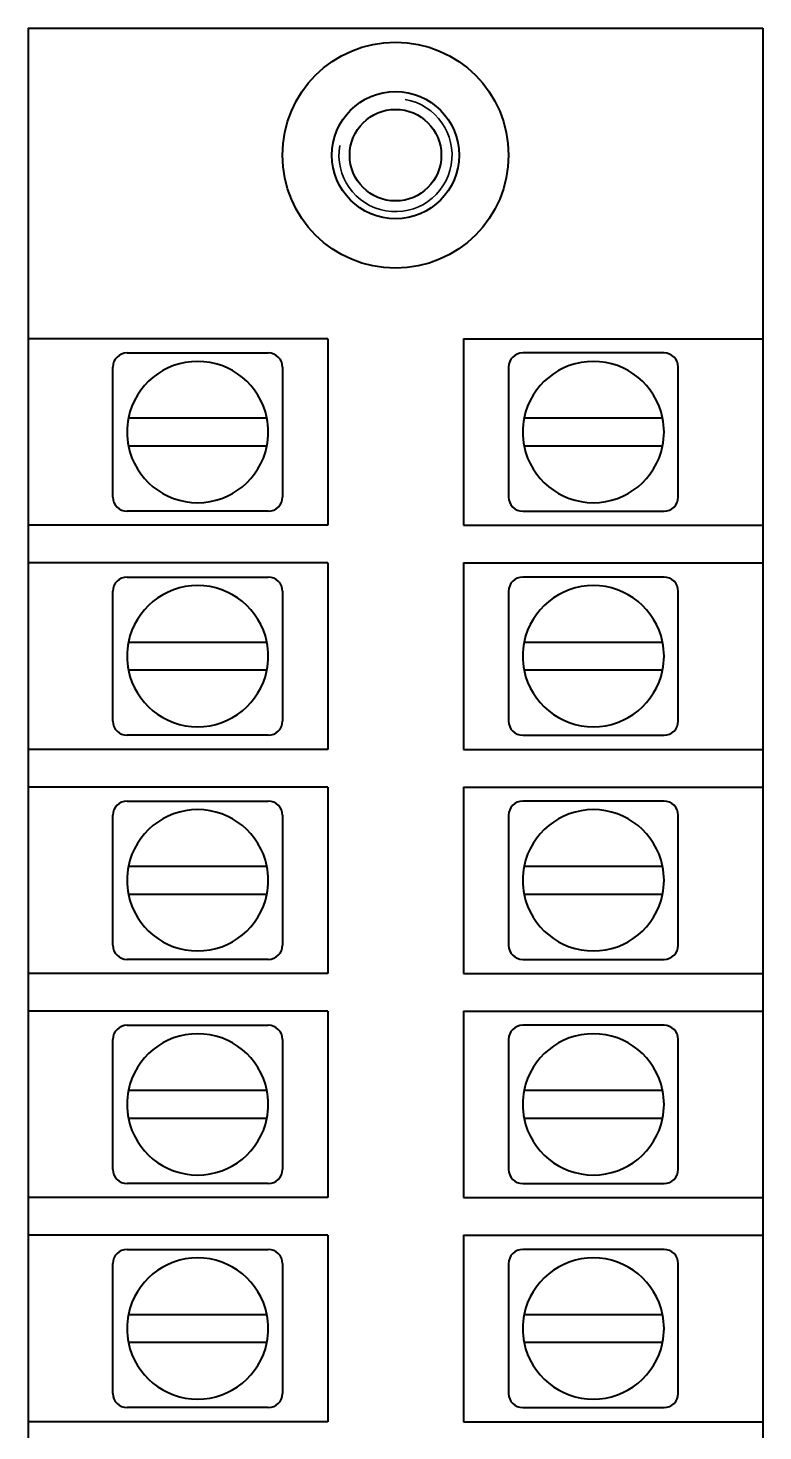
# Model space of a CAD drawing. Header units: millimetres. Extents: x 0 to 4205, y 0 to 2970.
# Drawn here: x 1985.85 to 2011.85, y 2474.23 to 2523.89 of the extents above; entities that cross this region are included whole.
import ezdxf

# ---------------------------------------------------------------- set-up
doc = ezdxf.new("R2010")
doc.units = ezdxf.units.MM
doc.header["$LTSCALE"] = 5
doc.layers.add('가시적인 것(ISO)', color=3, linetype='Continuous', lineweight=40)
doc.layers.add('가시적인 좁은 것(ISO)', color=3, linetype='Continuous', lineweight=35)

msp = doc.modelspace()

# ---------------------------------------------------------------- linework, layer by layer
at = {"layer": '가시적인 것(ISO)'}
for p, q in [((1985.848, 2523.891), (1985.848, 2512.891)), ((1985.848, 2523.891), (2011.848, 2523.891)), ((2011.848, 2523.891), (2011.848, 2512.891)), ((1985.848, 2512.891), (1985.848, 2506.291)), ((1996.448, 2512.891), (1985.848, 2512.891)), ((1996.448, 2512.891), (1996.448, 2506.291)), ((2001.248, 2512.891), (2001.248, 2506.291)), ((2001.248, 2512.891), (2011.848, 2512.891)), ((2011.848, 2512.891), (2011.848, 2506.291)), ((1989.348, 2512.39), (1994.348, 2512.39)), ((2008.348, 2512.39), (2003.348, 2512.39)), ((1988.848, 2507.29), (1988.848, 2511.89)), ((1994.848, 2511.89), (1994.848, 2507.29)), ((2002.848, 2511.89), (2002.848, 2507.29)), ((2008.848, 2507.29), (2008.848, 2511.89)), ((1990.982, 2510.09), (1992.714, 2510.09)), ((2004.982, 2510.09), (2006.714, 2510.09)), ((1992.714, 2509.09), (1990.982, 2509.09)), ((2006.714, 2509.09), (2004.982, 2509.09)), ((1994.348, 2506.79), (1989.348, 2506.79)), ((2003.348, 2506.79), (2008.348, 2506.79)), ((1996.448, 2506.291), (1985.848, 2506.291)), ((1985.848, 2506.291), (1985.848, 2504.957)), ((2001.248, 2506.291), (2011.848, 2506.291)), ((2011.848, 2506.291), (2011.848, 2504.957)), ((1985.848, 2504.957), (1985.848, 2498.357)), ((1996.448, 2504.957), (1985.848, 2504.957)), ((1996.448, 2504.957), (1996.448, 2498.357)), ((2001.248, 2504.957), (2001.248, 2498.357)), ((2001.248, 2504.957), (2011.848, 2504.957)), ((2011.848, 2504.957), (2011.848, 2498.357)), ((1989.348, 2504.457), (1994.348, 2504.457)), ((2008.348, 2504.457), (2003.348, 2504.457)), ((1988.848, 2499.357), (1988.848, 2503.957)), ((1994.848, 2503.957), (1994.848, 2499.357)), ((2002.848, 2503.957), (2002.848, 2499.357)), ((2008.848, 2499.357), (2008.848, 2503.957)), ((1990.982, 2502.157), (1992.714, 2502.157)), ((2004.982, 2502.157), (2006.714, 2502.157)), ((1992.714, 2501.157), (1990.982, 2501.157)), ((2006.714, 2501.157), (2004.982, 2501.157)), ((1994.348, 2498.857), (1989.348, 2498.857)), ((2003.348, 2498.857), (2008.348, 2498.857)), ((1996.448, 2498.357), (1985.848, 2498.357)), ((1985.848, 2498.357), (1985.848, 2497.024)), ((2001.248, 2498.357), (2011.848, 2498.357)), ((2011.848, 2498.357), (2011.848, 2497.024)), ((1985.848, 2497.024), (1985.848, 2490.424)), ((1996.448, 2497.024), (1985.848, 2497.024)), ((1996.448, 2497.024), (1996.448, 2490.424)), ((2001.248, 2497.024), (2001.248, 2490.424)), ((2001.248, 2497.024), (2011.848, 2497.024)), ((2011.848, 2497.024), (2011.848, 2490.424)), ((1989.348, 2496.524), (1994.348, 2496.524)), ((2008.348, 2496.524), (2003.348, 2496.524)), ((1988.848, 2491.424), (1988.848, 2496.024)), ((1994.848, 2496.024), (1994.848, 2491.424)), ((2002.848, 2496.024), (2002.848, 2491.424)), ((2008.848, 2491.424), (2008.848, 2496.024)), ((1990.982, 2494.224), (1992.714, 2494.224)), ((2004.982, 2494.224), (2006.714, 2494.224)), ((1992.714, 2493.224), (1990.982, 2493.224)), ((2006.714, 2493.224), (2004.982, 2493.224)), ((1994.348, 2490.924), (1989.348, 2490.924)), ((2003.348, 2490.924), (2008.348, 2490.924)), ((1996.448, 2490.424), (1985.848, 2490.424)), ((1985.848, 2490.424), (1985.848, 2489.091)), ((2001.248, 2490.424), (2011.848, 2490.424)), ((2011.848, 2490.424), (2011.848, 2489.091)), ((1985.848, 2489.091), (1985.848, 2482.491)), ((1996.448, 2489.091), (1985.848, 2489.091)), ((1996.448, 2489.091), (1996.448, 2482.491)), ((2001.248, 2489.091), (2001.248, 2482.491)), ((2001.248, 2489.091), (2011.848, 2489.091)), ((2011.848, 2489.091), (2011.848, 2482.491)), ((1989.348, 2488.59), (1994.348, 2488.59)), ((2008.348, 2488.59), (2003.348, 2488.59)), ((1988.848, 2483.49), (1988.848, 2488.09)), ((1994.848, 2488.09), (1994.848, 2483.49)), ((2002.848, 2488.09), (2002.848, 2483.49)), ((2008.848, 2483.49), (2008.848, 2488.09)), ((1990.982, 2486.29), (1992.714, 2486.29)), ((2004.982, 2486.29), (2006.714, 2486.29)), ((1992.714, 2485.29), (1990.982, 2485.29)), ((2006.714, 2485.29), (2004.982, 2485.29)), ((1994.348, 2482.99), (1989.348, 2482.99)), ((2003.348, 2482.99), (2008.348, 2482.99)), ((1996.448, 2482.491), (1985.848, 2482.491)), ((1985.848, 2482.491), (1985.848, 2481.157)), ((2001.248, 2482.491), (2011.848, 2482.491)), ((2011.848, 2482.491), (2011.848, 2481.157)), ((1985.848, 2481.157), (1985.848, 2474.557)), ((1996.448, 2481.157), (1985.848, 2481.157)), ((1996.448, 2481.157), (1996.448, 2474.557)), ((2001.248, 2481.157), (2001.248, 2474.557)), ((2001.248, 2481.157), (2011.848, 2481.157)), ((2011.848, 2481.157), (2011.848, 2474.557)), ((1989.348, 2480.657), (1994.348, 2480.657)), ((2008.348, 2480.657), (2003.348, 2480.657)), ((1988.848, 2475.557), (1988.848, 2480.157)), ((1994.848, 2480.157), (1994.848, 2475.557)), ((2002.848, 2480.157), (2002.848, 2475.557)), ((2008.848, 2475.557), (2008.848, 2480.157)), ((1990.982, 2478.357), (1992.714, 2478.357)), ((2004.982, 2478.357), (2006.714, 2478.357)), ((1992.714, 2477.357), (1990.982, 2477.357)), ((2006.714, 2477.357), (2004.982, 2477.357)), ((1994.348, 2475.057), (1989.348, 2475.057)), ((2003.348, 2475.057), (2008.348, 2475.057)), ((1996.448, 2474.557), (1985.848, 2474.557)), ((1985.848, 2474.557), (1985.848, 2473.224)), ((2001.248, 2474.557), (2011.848, 2474.557)), ((2011.848, 2474.557), (2011.848, 2473.224))]:
    msp.add_line(p, q, dxfattribs=at)
for radius in [4, 2.25, 1.621]:
    msp.add_circle((1998.848, 2519.391), radius, dxfattribs=at)
for centre, radius, start, end in [((1989.348, 2511.89), 0.5, 90, 180), ((1994.348, 2511.89), 0.5, 0, 90), ((2003.348, 2511.89), 0.5, 90, 180), ((2008.348, 2511.89), 0.5, 0, 90), ((1991.848, 2509.59), 2.5, 11.537, 168.463), ((2005.848, 2509.59), 2.5, 11.537, 168.463), ((1991.848, 2509.59), 2.5, 168.463, 191.537), ((1991.848, 2509.59), 2.5, 348.463, 11.537), ((2005.848, 2509.59), 2.5, 168.463, 191.537), ((2005.848, 2509.59), 2.5, 348.463, 11.537), ((1991.848, 2509.59), 2.5, 191.537, 348.463), ((2005.848, 2509.59), 2.5, 191.537, 348.463), ((1989.348, 2507.29), 0.5, 180, 270), ((1994.348, 2507.29), 0.5, 270, 0), ((2003.348, 2507.29), 0.5, 180, 270), ((2008.348, 2507.29), 0.5, 270, 0), ((1989.348, 2503.957), 0.5, 90, 180), ((1994.348, 2503.957), 0.5, 0, 90), ((2003.348, 2503.957), 0.5, 90, 180), ((2008.348, 2503.957), 0.5, 0, 90), ((1991.848, 2501.657), 2.5, 11.537, 168.463), ((2005.848, 2501.657), 2.5, 11.537, 168.463), ((1991.848, 2501.657), 2.5, 168.463, 191.537), ((1991.848, 2501.657), 2.5, 348.463, 11.537), ((2005.848, 2501.657), 2.5, 168.463, 191.537), ((2005.848, 2501.657), 2.5, 348.463, 11.537), ((1991.848, 2501.657), 2.5, 191.537, 348.463), ((2005.848, 2501.657), 2.5, 191.537, 348.463), ((1989.348, 2499.357), 0.5, 180, 270), ((1994.348, 2499.357), 0.5, 270, 0), ((2003.348, 2499.357), 0.5, 180, 270), ((2008.348, 2499.357), 0.5, 270, 0), ((1989.348, 2496.024), 0.5, 90, 180), ((1994.348, 2496.024), 0.5, 0, 90), ((2003.348, 2496.024), 0.5, 90, 180), ((2008.348, 2496.024), 0.5, 0, 90), ((1991.848, 2493.724), 2.5, 11.537, 168.463), ((2005.848, 2493.724), 2.5, 11.537, 168.463), ((1991.848, 2493.724), 2.5, 168.463, 191.537), ((1991.848, 2493.724), 2.5, 348.463, 11.537), ((2005.848, 2493.724), 2.5, 168.463, 191.537), ((2005.848, 2493.724), 2.5, 348.463, 11.537), ((1991.848, 2493.724), 2.5, 191.537, 348.463), ((2005.848, 2493.724), 2.5, 191.537, 348.463), ((1989.348, 2491.424), 0.5, 180, 270), ((1994.348, 2491.424), 0.5, 270, 0), ((2003.348, 2491.424), 0.5, 180, 270), ((2008.348, 2491.424), 0.5, 270, 0), ((1989.348, 2488.09), 0.5, 90, 180), ((1994.348, 2488.09), 0.5, 0, 90), ((2003.348, 2488.09), 0.5, 90, 180), ((2008.348, 2488.09), 0.5, 0, 90), ((1991.848, 2485.79), 2.5, 11.537, 168.463), ((2005.848, 2485.79), 2.5, 11.537, 168.463), ((1991.848, 2485.79), 2.5, 168.463, 191.537), ((1991.848, 2485.79), 2.5, 348.463, 11.537), ((2005.848, 2485.79), 2.5, 168.463, 191.537), ((2005.848, 2485.79), 2.5, 348.463, 11.537), ((1991.848, 2485.79), 2.5, 191.537, 348.463), ((2005.848, 2485.79), 2.5, 191.537, 348.463), ((1989.348, 2483.49), 0.5, 180, 270), ((1994.348, 2483.49), 0.5, 270, 0), ((2003.348, 2483.49), 0.5, 180, 270), ((2008.348, 2483.49), 0.5, 270, 0), ((1989.348, 2480.157), 0.5, 90, 180), ((1994.348, 2480.157), 0.5, 0, 90), ((2003.348, 2480.157), 0.5, 90, 180), ((2008.348, 2480.157), 0.5, 0, 90), ((1991.848, 2477.857), 2.5, 11.537, 168.463), ((2005.848, 2477.857), 2.5, 11.537, 168.463), ((1991.848, 2477.857), 2.5, 168.463, 191.537), ((1991.848, 2477.857), 2.5, 348.463, 11.537), ((2005.848, 2477.857), 2.5, 168.463, 191.537), ((2005.848, 2477.857), 2.5, 348.463, 11.537), ((1991.848, 2477.857), 2.5, 191.537, 348.463), ((2005.848, 2477.857), 2.5, 191.537, 348.463), ((1989.348, 2475.557), 0.5, 180, 270), ((1994.348, 2475.557), 0.5, 270, 0), ((2003.348, 2475.557), 0.5, 180, 270), ((2008.348, 2475.557), 0.5, 270, 0)]:
    msp.add_arc(centre, radius, start, end, dxfattribs=at)
for points, knots in [([(1989.398, 2510.09), (1989.415, 2510.09), (1989.441, 2510.09), (1989.582, 2510.09), (1989.706, 2510.09), (1989.971, 2510.09), (1990.161, 2510.09), (1990.529, 2510.09), (1990.774, 2510.09), (1990.982, 2510.09)], [-0.3109485, -0.3109485, -0.3109485, -0.3109485, -0.2561837, -0.2561837, -0.2008639, -0.2008639, -0.1440987, -0.1440987, -0.0818285, -0.0818285, -0.0818285, -0.0818285]), ([(1992.714, 2510.09), (1992.921, 2510.09), (1993.166, 2510.09), (1993.534, 2510.09), (1993.724, 2510.09), (1993.989, 2510.09), (1994.113, 2510.09), (1994.254, 2510.09), (1994.28, 2510.09), (1994.297, 2510.09)], [0.0818285, 0.0818285, 0.0818285, 0.0818285, 0.1440987, 0.1440987, 0.2008639, 0.2008639, 0.2561837, 0.2561837, 0.3109485, 0.3109485, 0.3109485, 0.3109485]), ([(2003.398, 2510.09), (2003.415, 2510.09), (2003.441, 2510.09), (2003.582, 2510.09), (2003.706, 2510.09), (2003.971, 2510.09), (2004.161, 2510.09), (2004.529, 2510.09), (2004.774, 2510.09), (2004.982, 2510.09)], [0.3109485, 0.3109485, 0.3109485, 0.3109485, 0.3657134, 0.3657134, 0.4210332, 0.4210332, 0.4777984, 0.4777984, 0.5400686, 0.5400686, 0.5400686, 0.5400686]), ([(2006.714, 2510.09), (2006.921, 2510.09), (2007.166, 2510.09), (2007.534, 2510.09), (2007.724, 2510.09), (2007.989, 2510.09), (2008.113, 2510.09), (2008.254, 2510.09), (2008.28, 2510.09), (2008.297, 2510.09)], [0.7037255, 0.7037255, 0.7037255, 0.7037255, 0.7659958, 0.7659958, 0.8227609, 0.8227609, 0.8780807, 0.8780807, 0.9328456, 0.9328456, 0.9328456, 0.9328456]), ([(1990.982, 2509.09), (1990.774, 2509.09), (1990.529, 2509.09), (1990.161, 2509.09), (1989.971, 2509.09), (1989.706, 2509.09), (1989.582, 2509.09), (1989.441, 2509.09), (1989.415, 2509.09), (1989.398, 2509.09)], [0.0818285, 0.0818285, 0.0818285, 0.0818285, 0.1440987, 0.1440987, 0.2008639, 0.2008639, 0.2561837, 0.2561837, 0.3109485, 0.3109485, 0.3109485, 0.3109485]), ([(1994.297, 2509.09), (1994.28, 2509.09), (1994.254, 2509.09), (1994.113, 2509.09), (1993.989, 2509.09), (1993.724, 2509.09), (1993.534, 2509.09), (1993.166, 2509.09), (1992.921, 2509.09), (1992.714, 2509.09)], [-0.3109485, -0.3109485, -0.3109485, -0.3109485, -0.2561837, -0.2561837, -0.2008639, -0.2008639, -0.1440987, -0.1440987, -0.0818285, -0.0818285, -0.0818285, -0.0818285]), ([(2004.982, 2509.09), (2004.774, 2509.09), (2004.529, 2509.09), (2004.161, 2509.09), (2003.971, 2509.09), (2003.706, 2509.09), (2003.582, 2509.09), (2003.441, 2509.09), (2003.415, 2509.09), (2003.398, 2509.09)], [0.7037255, 0.7037255, 0.7037255, 0.7037255, 0.7659958, 0.7659958, 0.8227609, 0.8227609, 0.8780807, 0.8780807, 0.9328456, 0.9328456, 0.9328456, 0.9328456]), ([(2008.297, 2509.09), (2008.28, 2509.09), (2008.254, 2509.09), (2008.113, 2509.09), (2007.989, 2509.09), (2007.724, 2509.09), (2007.534, 2509.09), (2007.166, 2509.09), (2006.921, 2509.09), (2006.714, 2509.09)], [0.3109485, 0.3109485, 0.3109485, 0.3109485, 0.3657134, 0.3657134, 0.4210332, 0.4210332, 0.4777984, 0.4777984, 0.5400686, 0.5400686, 0.5400686, 0.5400686]), ([(1989.398, 2502.157), (1989.415, 2502.157), (1989.441, 2502.157), (1989.582, 2502.157), (1989.706, 2502.157), (1989.971, 2502.157), (1990.161, 2502.157), (1990.529, 2502.157), (1990.774, 2502.157), (1990.982, 2502.157)], [-0.3109485, -0.3109485, -0.3109485, -0.3109485, -0.2561837, -0.2561837, -0.2008639, -0.2008639, -0.1440987, -0.1440987, -0.0818285, -0.0818285, -0.0818285, -0.0818285]), ([(1992.714, 2502.157), (1992.921, 2502.157), (1993.166, 2502.157), (1993.534, 2502.157), (1993.724, 2502.157), (1993.989, 2502.157), (1994.113, 2502.157), (1994.254, 2502.157), (1994.28, 2502.157), (1994.297, 2502.157)], [0.0818285, 0.0818285, 0.0818285, 0.0818285, 0.1440987, 0.1440987, 0.2008639, 0.2008639, 0.2561837, 0.2561837, 0.3109485, 0.3109485, 0.3109485, 0.3109485]), ([(2003.398, 2502.157), (2003.415, 2502.157), (2003.441, 2502.157), (2003.582, 2502.157), (2003.706, 2502.157), (2003.971, 2502.157), (2004.161, 2502.157), (2004.529, 2502.157), (2004.774, 2502.157), (2004.982, 2502.157)], [0.3109485, 0.3109485, 0.3109485, 0.3109485, 0.3657134, 0.3657134, 0.4210332, 0.4210332, 0.4777984, 0.4777984, 0.5400686, 0.5400686, 0.5400686, 0.5400686]), ([(2006.714, 2502.157), (2006.921, 2502.157), (2007.166, 2502.157), (2007.534, 2502.157), (2007.724, 2502.157), (2007.989, 2502.157), (2008.113, 2502.157), (2008.254, 2502.157), (2008.28, 2502.157), (2008.297, 2502.157)], [0.7037255, 0.7037255, 0.7037255, 0.7037255, 0.7659958, 0.7659958, 0.8227609, 0.8227609, 0.8780807, 0.8780807, 0.9328456, 0.9328456, 0.9328456, 0.9328456]), ([(1990.982, 2501.157), (1990.774, 2501.157), (1990.529, 2501.157), (1990.161, 2501.157), (1989.971, 2501.157), (1989.706, 2501.157), (1989.582, 2501.157), (1989.441, 2501.157), (1989.415, 2501.157), (1989.398, 2501.157)], [0.0818285, 0.0818285, 0.0818285, 0.0818285, 0.1440987, 0.1440987, 0.2008639, 0.2008639, 0.2561837, 0.2561837, 0.3109485, 0.3109485, 0.3109485, 0.3109485]), ([(1994.297, 2501.157), (1994.28, 2501.157), (1994.254, 2501.157), (1994.113, 2501.157), (1993.989, 2501.157), (1993.724, 2501.157), (1993.534, 2501.157), (1993.166, 2501.157), (1992.921, 2501.157), (1992.714, 2501.157)], [-0.3109485, -0.3109485, -0.3109485, -0.3109485, -0.2561837, -0.2561837, -0.2008639, -0.2008639, -0.1440987, -0.1440987, -0.0818285, -0.0818285, -0.0818285, -0.0818285]), ([(2004.982, 2501.157), (2004.774, 2501.157), (2004.529, 2501.157), (2004.161, 2501.157), (2003.971, 2501.157), (2003.706, 2501.157), (2003.582, 2501.157), (2003.441, 2501.157), (2003.415, 2501.157), (2003.398, 2501.157)], [0.7037255, 0.7037255, 0.7037255, 0.7037255, 0.7659958, 0.7659958, 0.8227609, 0.8227609, 0.8780807, 0.8780807, 0.9328456, 0.9328456, 0.9328456, 0.9328456]), ([(2008.297, 2501.157), (2008.28, 2501.157), (2008.254, 2501.157), (2008.113, 2501.157), (2007.989, 2501.157), (2007.724, 2501.157), (2007.534, 2501.157), (2007.166, 2501.157), (2006.921, 2501.157), (2006.714, 2501.157)], [0.3109485, 0.3109485, 0.3109485, 0.3109485, 0.3657134, 0.3657134, 0.4210332, 0.4210332, 0.4777984, 0.4777984, 0.5400686, 0.5400686, 0.5400686, 0.5400686]), ([(1989.398, 2494.224), (1989.415, 2494.224), (1989.441, 2494.224), (1989.582, 2494.224), (1989.706, 2494.224), (1989.971, 2494.224), (1990.161, 2494.224), (1990.529, 2494.224), (1990.774, 2494.224), (1990.982, 2494.224)], [-0.3109485, -0.3109485, -0.3109485, -0.3109485, -0.2561837, -0.2561837, -0.2008639, -0.2008639, -0.1440987, -0.1440987, -0.0818285, -0.0818285, -0.0818285, -0.0818285]), ([(1992.714, 2494.224), (1992.921, 2494.224), (1993.166, 2494.224), (1993.534, 2494.224), (1993.724, 2494.224), (1993.989, 2494.224), (1994.113, 2494.224), (1994.254, 2494.224), (1994.28, 2494.224), (1994.297, 2494.224)], [0.0818285, 0.0818285, 0.0818285, 0.0818285, 0.1440987, 0.1440987, 0.2008639, 0.2008639, 0.2561837, 0.2561837, 0.3109485, 0.3109485, 0.3109485, 0.3109485]), ([(2003.398, 2494.224), (2003.415, 2494.224), (2003.441, 2494.224), (2003.582, 2494.224), (2003.706, 2494.224), (2003.971, 2494.224), (2004.161, 2494.224), (2004.529, 2494.224), (2004.774, 2494.224), (2004.982, 2494.224)], [0.3109485, 0.3109485, 0.3109485, 0.3109485, 0.3657134, 0.3657134, 0.4210332, 0.4210332, 0.4777984, 0.4777984, 0.5400686, 0.5400686, 0.5400686, 0.5400686]), ([(2006.714, 2494.224), (2006.921, 2494.224), (2007.166, 2494.224), (2007.534, 2494.224), (2007.724, 2494.224), (2007.989, 2494.224), (2008.113, 2494.224), (2008.254, 2494.224), (2008.28, 2494.224), (2008.297, 2494.224)], [0.7037255, 0.7037255, 0.7037255, 0.7037255, 0.7659958, 0.7659958, 0.8227609, 0.8227609, 0.8780807, 0.8780807, 0.9328456, 0.9328456, 0.9328456, 0.9328456]), ([(1990.982, 2493.224), (1990.774, 2493.224), (1990.529, 2493.224), (1990.161, 2493.224), (1989.971, 2493.224), (1989.706, 2493.224), (1989.582, 2493.224), (1989.441, 2493.224), (1989.415, 2493.224), (1989.398, 2493.224)], [0.0818285, 0.0818285, 0.0818285, 0.0818285, 0.1440987, 0.1440987, 0.2008639, 0.2008639, 0.2561837, 0.2561837, 0.3109485, 0.3109485, 0.3109485, 0.3109485]), ([(1994.297, 2493.224), (1994.28, 2493.224), (1994.254, 2493.224), (1994.113, 2493.224), (1993.989, 2493.224), (1993.724, 2493.224), (1993.534, 2493.224), (1993.166, 2493.224), (1992.921, 2493.224), (1992.714, 2493.224)], [-0.3109485, -0.3109485, -0.3109485, -0.3109485, -0.2561837, -0.2561837, -0.2008639, -0.2008639, -0.1440987, -0.1440987, -0.0818285, -0.0818285, -0.0818285, -0.0818285]), ([(2004.982, 2493.224), (2004.774, 2493.224), (2004.529, 2493.224), (2004.161, 2493.224), (2003.971, 2493.224), (2003.706, 2493.224), (2003.582, 2493.224), (2003.441, 2493.224), (2003.415, 2493.224), (2003.398, 2493.224)], [0.7037255, 0.7037255, 0.7037255, 0.7037255, 0.7659958, 0.7659958, 0.8227609, 0.8227609, 0.8780807, 0.8780807, 0.9328456, 0.9328456, 0.9328456, 0.9328456]), ([(2008.297, 2493.224), (2008.28, 2493.224), (2008.254, 2493.224), (2008.113, 2493.224), (2007.989, 2493.224), (2007.724, 2493.224), (2007.534, 2493.224), (2007.166, 2493.224), (2006.921, 2493.224), (2006.714, 2493.224)], [0.3109485, 0.3109485, 0.3109485, 0.3109485, 0.3657134, 0.3657134, 0.4210332, 0.4210332, 0.4777984, 0.4777984, 0.5400686, 0.5400686, 0.5400686, 0.5400686]), ([(1989.398, 2486.29), (1989.415, 2486.29), (1989.441, 2486.29), (1989.582, 2486.29), (1989.706, 2486.29), (1989.971, 2486.29), (1990.161, 2486.29), (1990.529, 2486.29), (1990.774, 2486.29), (1990.982, 2486.29)], [-0.3109485, -0.3109485, -0.3109485, -0.3109485, -0.2561837, -0.2561837, -0.2008639, -0.2008639, -0.1440987, -0.1440987, -0.0818285, -0.0818285, -0.0818285, -0.0818285]), ([(1992.714, 2486.29), (1992.921, 2486.29), (1993.166, 2486.29), (1993.534, 2486.29), (1993.724, 2486.29), (1993.989, 2486.29), (1994.113, 2486.29), (1994.254, 2486.29), (1994.28, 2486.29), (1994.297, 2486.29)], [0.0818285, 0.0818285, 0.0818285, 0.0818285, 0.1440987, 0.1440987, 0.2008639, 0.2008639, 0.2561837, 0.2561837, 0.3109485, 0.3109485, 0.3109485, 0.3109485]), ([(2003.398, 2486.29), (2003.415, 2486.29), (2003.441, 2486.29), (2003.582, 2486.29), (2003.706, 2486.29), (2003.971, 2486.29), (2004.161, 2486.29), (2004.529, 2486.29), (2004.774, 2486.29), (2004.982, 2486.29)], [0.3109485, 0.3109485, 0.3109485, 0.3109485, 0.3657134, 0.3657134, 0.4210332, 0.4210332, 0.4777984, 0.4777984, 0.5400686, 0.5400686, 0.5400686, 0.5400686]), ([(2006.714, 2486.29), (2006.921, 2486.29), (2007.166, 2486.29), (2007.534, 2486.29), (2007.724, 2486.29), (2007.989, 2486.29), (2008.113, 2486.29), (2008.254, 2486.29), (2008.28, 2486.29), (2008.297, 2486.29)], [0.7037255, 0.7037255, 0.7037255, 0.7037255, 0.7659958, 0.7659958, 0.8227609, 0.8227609, 0.8780807, 0.8780807, 0.9328456, 0.9328456, 0.9328456, 0.9328456]), ([(1990.982, 2485.29), (1990.774, 2485.29), (1990.529, 2485.29), (1990.161, 2485.29), (1989.971, 2485.29), (1989.706, 2485.29), (1989.582, 2485.29), (1989.441, 2485.29), (1989.415, 2485.29), (1989.398, 2485.29)], [0.0818285, 0.0818285, 0.0818285, 0.0818285, 0.1440987, 0.1440987, 0.2008639, 0.2008639, 0.2561837, 0.2561837, 0.3109485, 0.3109485, 0.3109485, 0.3109485]), ([(1994.297, 2485.29), (1994.28, 2485.29), (1994.254, 2485.29), (1994.113, 2485.29), (1993.989, 2485.29), (1993.724, 2485.29), (1993.534, 2485.29), (1993.166, 2485.29), (1992.921, 2485.29), (1992.714, 2485.29)], [-0.3109485, -0.3109485, -0.3109485, -0.3109485, -0.2561837, -0.2561837, -0.2008639, -0.2008639, -0.1440987, -0.1440987, -0.0818285, -0.0818285, -0.0818285, -0.0818285]), ([(2004.982, 2485.29), (2004.774, 2485.29), (2004.529, 2485.29), (2004.161, 2485.29), (2003.971, 2485.29), (2003.706, 2485.29), (2003.582, 2485.29), (2003.441, 2485.29), (2003.415, 2485.29), (2003.398, 2485.29)], [0.7037255, 0.7037255, 0.7037255, 0.7037255, 0.7659958, 0.7659958, 0.8227609, 0.8227609, 0.8780807, 0.8780807, 0.9328456, 0.9328456, 0.9328456, 0.9328456]), ([(2008.297, 2485.29), (2008.28, 2485.29), (2008.254, 2485.29), (2008.113, 2485.29), (2007.989, 2485.29), (2007.724, 2485.29), (2007.534, 2485.29), (2007.166, 2485.29), (2006.921, 2485.29), (2006.714, 2485.29)], [0.3109485, 0.3109485, 0.3109485, 0.3109485, 0.3657134, 0.3657134, 0.4210332, 0.4210332, 0.4777984, 0.4777984, 0.5400686, 0.5400686, 0.5400686, 0.5400686]), ([(1989.398, 2478.357), (1989.415, 2478.357), (1989.441, 2478.357), (1989.582, 2478.357), (1989.706, 2478.357), (1989.971, 2478.357), (1990.161, 2478.357), (1990.529, 2478.357), (1990.774, 2478.357), (1990.982, 2478.357)], [-0.3109485, -0.3109485, -0.3109485, -0.3109485, -0.2561837, -0.2561837, -0.2008639, -0.2008639, -0.1440987, -0.1440987, -0.0818285, -0.0818285, -0.0818285, -0.0818285]), ([(1992.714, 2478.357), (1992.921, 2478.357), (1993.166, 2478.357), (1993.534, 2478.357), (1993.724, 2478.357), (1993.989, 2478.357), (1994.113, 2478.357), (1994.254, 2478.357), (1994.28, 2478.357), (1994.297, 2478.357)], [0.0818285, 0.0818285, 0.0818285, 0.0818285, 0.1440987, 0.1440987, 0.2008639, 0.2008639, 0.2561837, 0.2561837, 0.3109485, 0.3109485, 0.3109485, 0.3109485]), ([(2003.398, 2478.357), (2003.415, 2478.357), (2003.441, 2478.357), (2003.582, 2478.357), (2003.706, 2478.357), (2003.971, 2478.357), (2004.161, 2478.357), (2004.529, 2478.357), (2004.774, 2478.357), (2004.982, 2478.357)], [0.3109485, 0.3109485, 0.3109485, 0.3109485, 0.3657134, 0.3657134, 0.4210332, 0.4210332, 0.4777984, 0.4777984, 0.5400686, 0.5400686, 0.5400686, 0.5400686]), ([(2006.714, 2478.357), (2006.921, 2478.357), (2007.166, 2478.357), (2007.534, 2478.357), (2007.724, 2478.357), (2007.989, 2478.357), (2008.113, 2478.357), (2008.254, 2478.357), (2008.28, 2478.357), (2008.297, 2478.357)], [0.7037255, 0.7037255, 0.7037255, 0.7037255, 0.7659958, 0.7659958, 0.8227609, 0.8227609, 0.8780807, 0.8780807, 0.9328456, 0.9328456, 0.9328456, 0.9328456]), ([(1990.982, 2477.357), (1990.777, 2477.357), (1990.534, 2477.357), (1990.171, 2477.357), (1989.982, 2477.357), (1989.714, 2477.357), (1989.587, 2477.357), (1989.442, 2477.357), (1989.416, 2477.357), (1989.398, 2477.357)], [0.0818285, 0.0818285, 0.0818285, 0.0818285, 0.1432913, 0.1432913, 0.1993198, 0.1993198, 0.2554244, 0.2554244, 0.3109484, 0.3109484, 0.3109484, 0.3109484]), ([(1994.297, 2477.357), (1994.279, 2477.357), (1994.253, 2477.357), (1994.108, 2477.357), (1993.981, 2477.357), (1993.713, 2477.357), (1993.524, 2477.357), (1993.161, 2477.357), (1992.918, 2477.357), (1992.714, 2477.357)], [-0.3109484, -0.3109484, -0.3109484, -0.3109484, -0.2554244, -0.2554244, -0.1993198, -0.1993198, -0.1432913, -0.1432913, -0.0818285, -0.0818285, -0.0818285, -0.0818285]), ([(2004.982, 2477.357), (2004.777, 2477.357), (2004.534, 2477.357), (2004.171, 2477.357), (2003.982, 2477.357), (2003.714, 2477.357), (2003.587, 2477.357), (2003.442, 2477.357), (2003.416, 2477.357), (2003.398, 2477.357)], [0.7037253, 0.7037253, 0.7037253, 0.7037253, 0.7651881, 0.7651881, 0.8212166, 0.8212166, 0.8773213, 0.8773213, 0.9328452, 0.9328452, 0.9328452, 0.9328452]), ([(2008.297, 2477.357), (2008.279, 2477.357), (2008.253, 2477.357), (2008.108, 2477.357), (2007.981, 2477.357), (2007.713, 2477.357), (2007.524, 2477.357), (2007.161, 2477.357), (2006.918, 2477.357), (2006.714, 2477.357)], [0.3109484, 0.3109484, 0.3109484, 0.3109484, 0.3664724, 0.3664724, 0.422577, 0.422577, 0.4786056, 0.4786056, 0.5400684, 0.5400684, 0.5400684, 0.5400684])]:
    msp.add_open_spline(points, degree=3, knots=knots, dxfattribs=at)
at = {"layer": '가시적인 좁은 것(ISO)'}
msp.add_arc((1998.848, 2519.391), 2, 170, 80, dxfattribs=at)

doc.saveas('drawing.dxf')
